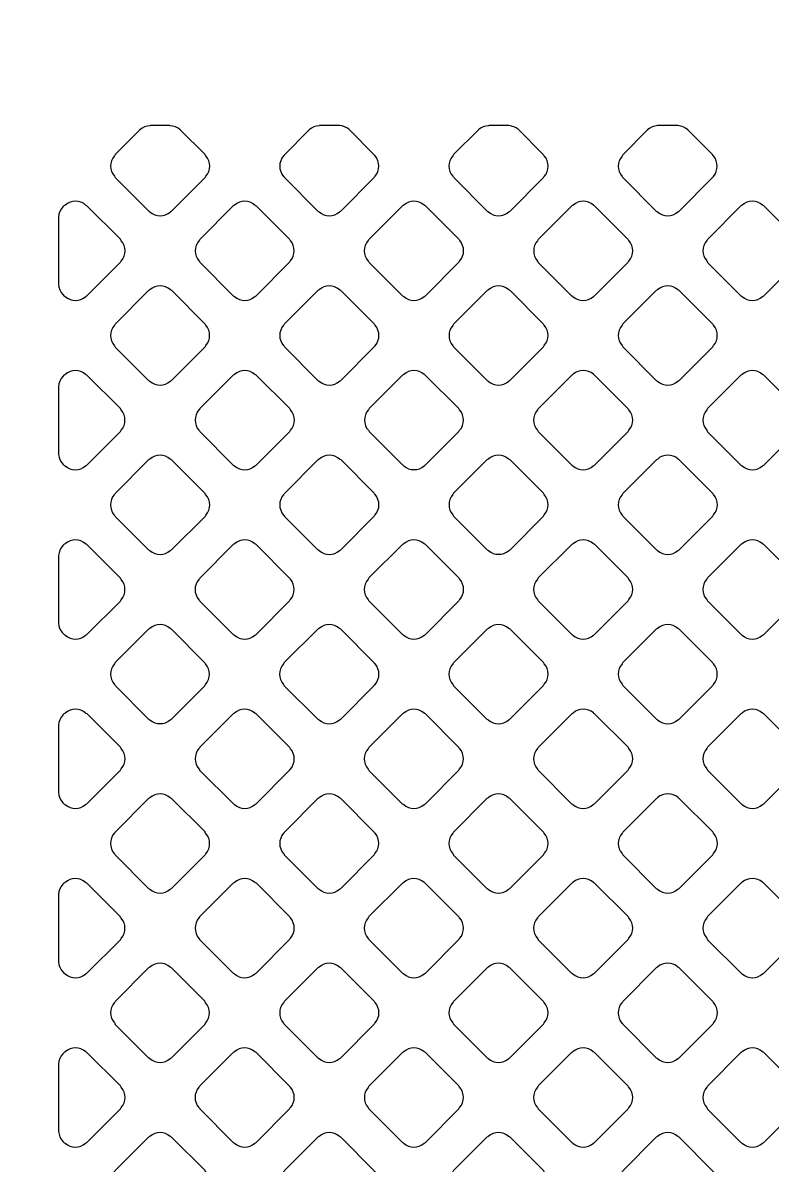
# Model space of a CAD drawing. Header units: millimetres. Extents: x 3440 to 3572, y 2 to 96.
# Drawn here: x 3494.411 to 3495.365, y 62.118 to 63.572 of the extents above; entities that cross this region are included whole.
import ezdxf

# ---------------------------------------------------------------- set-up
doc = ezdxf.new("R2010")
doc.units = ezdxf.units.MM
doc.header["$LTSCALE"] = 23.1
doc.layers.add('gbr-dxf', color=7, linetype='CONTINUOUS')
doc.layers.add('備註', color=1, linetype='CONTINUOUS')

# ---------------------------------------------------------------- blocks, each defined once
blk = doc.blocks.new('1')
at = {"layer": '備註', "linetype": 'Continuous'}
h = blk.add_hatch(dxfattribs=at)
h.set_pattern_fill('ANSI37', color=3, scale=0.02, style=0)
h.paths.add_polyline_path([(4286.9204, -448.5773), (4286.9204, -445.413, -0.038469), (4286.9207, -445.409, -0.005741), (4286.9224, -445.2641, -0.012911), (4286.9224, -445.263, -0.192745), (4288.774, -440.9383), (4288.7742, -440.9381), (4290.6805, -439.0318, -0.022179), (4290.6819, -439.0301, -0.012999), (4290.6827, -439.0293, 0.198866), (4293.0571, -433.2981, -0.012999), (4293.057, -433.2969), (4293.057, -433.0422, 0.126703), (4293.0538, -433.0328, -0.238292), (4293.0451, -432.9984), (4293.0501, -432.9758), (4293.0503, -432.9752, -0.002638), (4293.0512, -432.9711, 0.052598), (4293.0607, -432.8805, -0.01044), (4293.0608, -432.8791, 0.052723), (4293.0509, -432.7883, -0.061206), (4293.0482, -432.7668), (4293.0482, -432.7668), (4293.0482, -432.2334), (4293.226, -432.2334), (4293.226, -432.6749, -0.009209), (4293.226, -432.6779), (4293.226, -432.7668, -0.169291), (4293.2068, -432.822, 0.043546), (4293.1661, -432.8856, 0.006989), (4293.1641, -432.8943), (4293.1641, -432.8943, 0.108919), (4293.1586, -432.9009, -0.041884), (4293.1584, -432.9012, 0.053171), (4293.1281, -432.9882, -0.002636), (4293.1272, -432.9923, -0.011867), (4293.1268, -432.9938), (4293.1219, -433.0155, -0.117232), (4293.114, -433.0319), (4293.114, -433.0319, 0.146349), (4293.11, -433.0427), (4293.11, -433.2957, -0.012999), (4293.1101, -433.2969, -0.198807), (4290.7224, -439.0646, -0.03099), (4290.7202, -439.067), (4290.7202, -439.067), (4288.8117, -440.9756), (4288.8114, -440.9758, 0.192697), (4286.9754, -445.2631, -0.012911), (4286.9754, -445.2642, 0.005907), (4286.9737, -445.4121, -0.050361), (4286.9734, -445.4173), (4286.9734, -448.5585, -0.036092), (4286.9734, -448.5587, 0.180687), (4286.9787, -448.5717), (4286.9936, -448.5865, -0.042428), (4286.9938, -448.5867, 0.147346), (4287.0042, -448.5918, -0.171376), (4287.028, -448.6026, 0.128411), (4287.1599, -448.6765, -0.015423), (4287.162, -448.6771, -0.266442), (4287.2236, -448.7407, 0.071546), (4287.2262, -448.7457), (4287.2263, -448.7457), (4287.2263, -448.7605, -0.007106), (4287.2263, -448.7626), (4287.2263, -449.0124, -0.007121), (4287.2263, -449.0145), (4287.2263, -449.2791), (4287.0485, -449.2791), (4287.0485, -449.2735), (4287.0485, -449.2735), (4287.0485, -448.7767, 0.118025), (4286.9734, -448.6595, -0.183096), (4286.9614, -448.6343, 0.134987), (4286.9568, -448.6247), (4286.9291, -448.597, -0.212453)])
h.paths.add_polyline_path([(4286.6817, -448.5885, -0.027768), (4286.6918, -448.6181), (4286.6918, -448.6218, 0.063503), (4286.6926, -448.6284), (4286.7018, -448.6818, -0.010797), (4286.7021, -448.6938, 0.010183), (4286.7021, -448.6951), (4286.7021, -448.6954, -0.108314), (4286.6996, -448.7036), (4286.6995, -448.7038), (4286.6995, -448.7038, 0.215605), (4286.6995, -448.7059), (4286.699, -448.7361, 0.0273), (4286.6985, -448.7457), (4286.6985, -448.7457), (4286.6985, -448.7457), (4286.6985, -448.7655), (4286.6985, -448.7655), (4286.6985, -449.2735), (4286.6985, -449.2735), (4286.6985, -449.2791), (4286.8763, -449.2791), (4286.8763, -449.0145, 0.007121), (4286.8763, -449.0124), (4286.8763, -448.7457, 0.228558), (4286.8428, -448.6761), (4286.8424, -448.6758, -0.131355), (4286.7549, -448.559, 0.079704), (4286.7485, -448.5484, -0.146239), (4286.7448, -448.5375, 0.036092), (4286.7448, -448.5373), (4286.7448, -445.2679, 0.087957), (4286.7466, -445.2589, -0.192757), (4288.6497, -440.8139), (4290.5584, -438.9052), (4290.5584, -438.9052), (4290.5585, -438.9052, 0.198869), (4292.8814, -433.298, 0.013079), (4292.8815, -433.2969), (4292.8815, -433.0426, -0.144789), (4292.8853, -433.032, 0.174547), (4292.8944, -433.0069), (4292.8944, -432.9862, 0.021595), (4292.8942, -432.9829, 0.067298), (4292.889, -432.9518, 0.081765), (4292.8841, -432.9401), (4292.8755, -432.9262, -0.042283), (4292.8691, -432.8532, 0.010351), (4292.8691, -432.8519, -0.040896), (4292.8749, -432.7812), (4292.875, -432.7804, 0.038766), (4292.8761, -432.7668), (4292.8761, -432.6779), (4292.8761, -432.2334), (4292.6983, -432.2334), (4292.6983, -432.239), (4292.6982, -432.239), (4292.6982, -432.7478), (4292.6983, -432.748), (4292.6983, -432.7668, 0.23908), (4292.7346, -432.8385, 0.06729), (4292.7351, -432.8389, -0.115876), (4292.7408, -432.8461), (4292.7408, -432.8461, -0.046487), (4292.7597, -432.9045), (4292.7807, -432.9119, -0.252788), (4292.7919, -432.9273), (4292.7925, -432.9332, 0.12341), (4292.7984, -432.9514), (4292.8009, -432.9554, 0.01812), (4292.8096, -432.9914, 0.061967), (4292.8134, -433.0003, -0.102406), (4292.8156, -433.0081, 0.03609), (4292.8156, -433.0084, 0.160481), (4292.8242, -433.0314, 0.055776), (4292.8245, -433.0319, -0.152992), (4292.8284, -433.0432, 0.036092), (4292.8285, -433.0434), (4292.8285, -433.2958, 0.01306), (4292.8284, -433.2969, -0.198906), (4290.521, -438.8677), (4290.521, -438.8677), (4290.521, -438.8677), (4288.6122, -440.7765), (4288.6121, -440.7765), (4288.6121, -440.7765, 0.192447), (4286.6938, -445.2499, 0.098806), (4286.6918, -445.2601), (4286.6918, -448.5373, 0.037059), (4286.6918, -448.5376, -0.152635), (4286.6878, -448.5488, 0.27377)])
h.paths.add_polyline_path([(4283.8869, -448.557, -0.172995), (4283.8958, -448.5321), (4283.8958, -448.532, 0.146349), (4283.8998, -448.5212), (4283.8998, -446.4176, -0.040138), (4283.9001, -446.4134, -0.198769), (4286.2625, -440.714), (4286.2627, -440.7138), (4287.5098, -439.4667), (4287.5098, -439.4666), (4287.5098, -439.4666, 0.198907), (4289.9036, -433.6873, -0.016872), (4289.9037, -433.6857), (4289.9037, -432.973, -0.036092), (4289.9036, -432.9727, 0.141335), (4289.9002, -432.9621, -0.212319), (4289.891, -432.9315), (4289.9029, -432.8387), (4289.9002, -432.786, -0.054356), (4289.8981, -432.7668), (4289.8981, -432.6779, -0.007121), (4289.8981, -432.6758), (4289.8981, -432.239), (4289.8982, -432.239), (4289.8982, -432.2334), (4290.076, -432.2334), (4290.076, -432.7668), (4290.0759, -432.7668), (4290.0759, -432.7668, -0.3159), (4290.0172, -432.8504, 0.141143), (4290.0088, -432.8577, -0.033597), (4290.0087, -432.8578), (4289.9797, -432.9056, 0.059391), (4289.978, -432.91, -0.029996), (4289.9675, -432.949, -0.090958), (4289.9606, -432.9614), (4289.9606, -432.9614, 0.141804), (4289.9567, -432.9718), (4289.9567, -433.687, -0.016893), (4289.9566, -433.6886, -0.198865), (4287.5473, -439.5041), (4287.5473, -439.5041), (4287.5473, -439.5041), (4286.3002, -440.7512), (4286.2999, -440.7515, 0.198902), (4283.9531, -446.4175, -0.026722), (4283.953, -446.4202, -0.016159), (4283.9528, -446.4218), (4283.9528, -448.5203, -0.048029), (4283.9528, -448.5207, 0.152992), (4283.9568, -448.532), (4283.9569, -448.5321, -0.092649), (4283.9638, -448.5448, -0.002776), (4283.9648, -448.548, 0.055059), (4283.9954, -448.6144, -0.039851), (4283.9956, -448.6146, 0.137615), (4284.0038, -448.6217), (4284.0038, -448.6217), (4284.0038, -448.6218), (4284.0052, -448.6245, 0.441021), (4284.0052, -448.6245), (4284.0052, -448.6245), (4284.0139, -448.6418, 0.037742), (4284.0468, -448.6796, -0.212517), (4284.0762, -448.7457), (4284.0762, -448.8346, -0.007121), (4284.0762, -448.8367), (4284.0762, -449.2791), (4283.8984, -449.2791), (4283.8984, -449.2735), (4283.8984, -449.2735), (4283.8984, -448.7655), (4283.8984, -448.7649), (4283.8984, -448.7457), (4283.8984, -448.7457), (4283.8984, -448.7457, -0.040316), (4283.8996, -448.7314, -0.010149), (4283.8998, -448.7302), (4283.9034, -448.6386, 0.050913), (4283.8899, -448.5724), (4283.8893, -448.5705, -0.088155)])
h.paths.add_polyline_path([(4283.5483, -448.8346, 0.009209), (4283.5484, -448.8376), (4283.5484, -449.2735), (4283.5484, -449.2735), (4283.5484, -449.2791), (4283.7262, -449.2791), (4283.7262, -448.7457), (4283.7261, -448.7457, 0.019469), (4283.7259, -448.7389), (4283.731, -448.5973), (4283.731, -448.5973, -0.396062), (4283.731, -448.5972), (4283.731, -448.5956), (4283.731, -448.5955), (4283.731, -448.5955, -0.135041), (4283.7306, -448.5849), (4283.7306, -448.5847, -0.012549), (4283.7352, -448.5689, 0.254191), (4283.7282, -448.532), (4283.7282, -448.532, -0.146437), (4283.7243, -448.5212), (4283.7243, -446.4177, 0.016923), (4283.7242, -446.4161, -0.198862), (4286.1381, -440.5897), (4286.1383, -440.5895), (4287.3855, -439.3423), (4287.3855, -439.3423), (4287.3855, -439.3423, 0.198917), (4289.7281, -433.6871, 0.016923), (4289.728, -433.6854), (4289.728, -433.0099, -0.152918), (4289.732, -432.9987), (4289.732, -432.9987, 0.175279), (4289.7409, -432.9734), (4289.7409, -432.9508, 0.145547), (4289.7353, -432.9291), (4289.7249, -432.8514), (4289.7257, -432.7734, 0.018935), (4289.7259, -432.7668), (4289.7259, -432.7668), (4289.7259, -432.7668), (4289.7259, -432.747), (4289.7259, -432.239), (4289.7259, -432.2334), (4289.5481, -432.2334), (4289.5481, -432.239), (4289.5481, -432.6758, 0.007121), (4289.5481, -432.6779), (4289.5481, -432.7668, 0.194527), (4289.5731, -432.8286, -0.111015), (4289.6635, -432.9841, 0.105582), (4289.671, -432.9987), (4289.671, -432.9987, -0.152929), (4289.675, -433.01, 0.036092), (4289.675, -433.0102), (4289.675, -433.686, 0.013079), (4289.675, -433.6871, 0.020044), (4289.6751, -433.6891, -0.198851), (4287.3481, -439.3048), (4287.348, -439.3048), (4287.348, -439.3048), (4286.1008, -440.552), (4286.1006, -440.5522, 0.198871), (4283.6712, -446.4164, 0.013079), (4283.6712, -446.4175), (4283.6712, -446.4178, 0.020066), (4283.6713, -446.4198), (4283.6713, -448.5207, -0.150332), (4283.6674, -448.5318, 0.096433), (4283.6602, -448.5449, -0.122485), (4283.5758, -448.6814, 0.204905), (4283.5483, -448.7457)])
h.paths.add_polyline_path([(4285.6484, -449.2791), (4285.6484, -448.7457), (4285.6485, -448.7457), (4285.6485, -448.7457, -0.186162), (4285.6715, -448.686, -0.011402), (4285.6725, -448.6848, 0.113626), (4285.759, -448.5364, -0.002685), (4285.7601, -448.5329, -0.098981), (4285.7673, -448.5193), (4285.7673, -448.5192, 0.152897), (4285.7713, -448.508, -0.05707), (4285.7713, -448.5074), (4285.7713, -445.9316, -0.020066), (4285.7713, -445.9296, -0.198906), (4288.0516, -440.4245), (4288.0516, -440.4245), (4288.0516, -440.4245), (4289.1865, -439.2896), (4289.1865, -439.2896), (4289.1865, -439.2896, 0.198918), (4291.7675, -433.0586, -0.01306), (4291.7675, -433.0575), (4291.7675, -433.0224, -0.048029), (4291.7675, -433.022, 0.145602), (4291.7638, -433.0112, -0.124838), (4291.7554, -432.9938, -0.014226), (4291.7548, -432.9919, -0.038028), (4291.741, -432.9152), (4291.7076, -432.8549, 0.133018), (4291.7001, -432.8477, -0.293511), (4291.6482, -432.7668), (4291.6481, -432.7668), (4291.6481, -432.2334), (4291.8259, -432.2334), (4291.8259, -432.6758, -0.007106), (4291.826, -432.6779), (4291.826, -432.7668, -0.044204), (4291.8246, -432.7824), (4291.8245, -432.7831, 0.019404), (4291.8196, -432.8163), (4291.833, -432.9171, -0.04233), (4291.8333, -432.9237), (4291.8333, -432.9858, -0.171575), (4291.8246, -433.0106), (4291.8245, -433.0107, 0.152897), (4291.8205, -433.022), (4291.8205, -433.0586, -0.013079), (4291.8205, -433.0598, -0.198885), (4289.224, -439.327), (4289.224, -439.3271), (4289.2239, -439.3271), (4288.0891, -440.4619), (4288.0891, -440.462), (4288.089, -440.462, 0.198837), (4285.8243, -445.9276, -0.020022), (4285.8243, -445.9296), (4285.8243, -448.5091, 0.126649), (4285.8277, -448.5185, -0.255471), (4285.8355, -448.5554, -0.002709), (4285.8344, -448.5591, 0.019111), (4285.8274, -448.5873), (4285.8262, -448.7416, -0.011961), (4285.8263, -448.7457), (4285.8263, -448.8346, -0.009235), (4285.8262, -448.8375), (4285.8262, -449.2791)])
h.paths.add_polyline_path([(4284.5984, -449.2791), (4284.5984, -448.7457), (4284.5984, -448.7457), (4284.5984, -448.7457, -0.181251), (4284.6203, -448.6873, -0.01195), (4284.6214, -448.686, 0.113438), (4284.71, -448.5278, -0.100452), (4284.7172, -448.5139), (4284.7173, -448.5139, 0.152897), (4284.7213, -448.5026, -0.037059), (4284.7213, -448.5023), (4284.7213, -446.3639, -0.013079), (4284.7213, -446.3628, -0.198867), (4287.2147, -440.3439), (4287.2149, -440.3437), (4288.3589, -439.1997), (4288.3589, -439.1997), (4288.3589, -439.1997, 0.198919), (4290.7192, -433.5016, -0.01306), (4290.7192, -433.5005), (4290.7192, -432.9778, 0.141403), (4290.7158, -432.9672, -0.106282), (4290.7079, -432.9527, 0.037341), (4290.6916, -432.9145, 0.121014), (4290.6851, -432.9076), (4290.685, -432.9076), (4290.669, -432.8781, 0.05425), (4290.6283, -432.8336, -0.021193), (4290.626, -432.8313, -0.205959), (4290.5982, -432.7668), (4290.5981, -432.7668), (4290.5981, -432.7476), (4290.5981, -432.7475), (4290.5981, -432.239), (4290.5981, -432.239), (4290.5981, -432.2334), (4290.7759, -432.2334), (4290.7759, -432.6759, -0.006875), (4290.776, -432.6779), (4290.776, -432.7668, -0.060251), (4290.7734, -432.7879), (4290.771, -432.8319), (4290.7845, -432.935, -0.215499), (4290.7763, -432.9664), (4290.7762, -432.9665, 0.152897), (4290.7723, -432.9777, -0.037059), (4290.7722, -432.978), (4290.7722, -433.5016, -0.013079), (4290.7722, -433.5028, -0.198882), (4288.3964, -439.2372), (4288.3964, -439.2372), (4288.3964, -439.2372), (4287.2524, -440.3812), (4287.2522, -440.3814, 0.198902), (4284.7743, -446.3639, -0.01306), (4284.7743, -446.365), (4284.7743, -448.5035, 0.126611), (4284.7775, -448.5129, -0.255514), (4284.7856, -448.5498, 0.048391), (4284.771, -448.6266), (4284.7744, -448.7278, -0.050849), (4284.7762, -448.7457), (4284.7762, -448.8346, -0.009235), (4284.7762, -448.8376), (4284.7762, -449.2791)])
h.paths.add_polyline_path([(4284.9387, -448.5595, -0.250239), (4284.9458, -448.5231), (4284.9459, -448.5229, 0.152967), (4284.9498, -448.5117), (4284.9498, -446.364, -0.013079), (4284.9499, -446.3628, -0.198864), (4287.3765, -440.5057), (4287.3765, -440.5057), (4287.3765, -440.5057), (4288.5208, -439.3615), (4288.5208, -439.3614), (4288.5208, -439.3614, 0.198847), (4290.9479, -433.5039, -0.020044), (4290.9478, -433.5019), (4290.9478, -433.5017, -0.01306), (4290.9478, -433.5005), (4290.9478, -432.9511, 0.152951), (4290.9438, -432.9398, -0.039884), (4290.9437, -432.9396, -0.209268), (4290.9354, -432.9091), (4290.9379, -432.8921), (4290.9482, -432.7438), (4290.9482, -432.2334), (4291.126, -432.2334), (4291.126, -432.6757, -0.007335), (4291.126, -432.6779), (4291.126, -432.7668, -0.258233), (4291.0843, -432.8421, 0.039395), (4291.0598, -432.861), (4291.0109, -432.9456), (4291.0109, -432.9456, 0.259695), (4291.0009, -432.9622, -0.034686), (4291.0008, -432.9628), (4291.0008, -433.5002, -0.016923), (4291.0009, -433.5019, -0.198912), (4288.5583, -439.3989), (4288.5582, -439.3989), (4288.5582, -439.3989), (4287.414, -440.5432), (4287.4139, -440.5432), (4287.4139, -440.5432, 0.198899), (4285.0029, -446.3639, -0.01306), (4285.0028, -446.3651), (4285.0028, -448.5112, -0.048029), (4285.0029, -448.5116, 0.14893), (4285.0067, -448.5226, -0.099394), (4285.014, -448.5362, 0.061896), (4285.0513, -448.6191, 0.069304), (4285.0552, -448.6229), (4285.0554, -448.623), (4285.0608, -448.634, 0.043693), (4285.1013, -448.6839, -0.017871), (4285.103, -448.6858, -0.186699), (4285.1262, -448.7457), (4285.1263, -448.7457), (4285.1263, -449.2791), (4284.9485, -449.2791), (4284.9485, -449.2735), (4284.9485, -448.8378, -0.009209), (4284.9484, -448.8348), (4284.9484, -448.7457, -0.018469), (4284.9486, -448.7393), (4284.9508, -448.6128), (4284.9508, -448.6128, 0.014957), (4284.9507, -448.6118, 0.036518)])
h.paths.add_polyline_path([(4282.4984, -448.7457), (4282.4984, -448.8346), (4282.4984, -449.2791), (4282.6762, -449.2791), (4282.6762, -449.2735), (4282.6762, -449.2735), (4282.6762, -448.7655), (4282.6762, -448.7655), (4282.6762, -448.7457, 0.030518), (4282.6755, -448.7349), (4282.6747, -448.5969, -0.027525), (4282.6844, -448.5535, 0.002633), (4282.6855, -448.5498, 0.255399), (4282.6774, -448.5129, -0.137907), (4282.6742, -448.5026), (4282.6742, -446.3275, 0.01306), (4282.6742, -446.3264, -0.198907), (4284.9527, -440.8254), (4284.9527, -440.8254), (4284.9527, -440.8254), (4286.7469, -439.0312, 0.041596), (4286.7497, -439.0279, 0.15799), (4288.6742, -433.0893, 0.020066), (4288.6741, -433.0874), (4288.6741, -433.0104, 0.05707), (4288.6742, -433.0099, -0.152897), (4288.6782, -432.9986, 0.173258), (4288.6871, -432.9737), (4288.6871, -432.9456, 0.050081), (4288.6863, -432.9378), (4288.6708, -432.8219), (4288.673, -432.7893, 0.064351), (4288.6759, -432.7668), (4288.6759, -432.747), (4288.6759, -432.6779), (4288.6759, -432.239), (4288.6759, -432.2334), (4288.4981, -432.2334), (4288.4981, -432.239), (4288.4981, -432.6779), (4288.4981, -432.747), (4288.4981, -432.7668, 0.180381), (4288.5198, -432.825, 0.01427), (4288.5212, -432.8265, -0.04928), (4288.5686, -432.8905), (4288.569, -432.8912, 0.118045), (4288.5695, -432.8923, -0.027346), (4288.5707, -432.894, -0.060362), (4288.6095, -432.9834, 0.110384), (4288.6172, -432.9987, -0.146233), (4288.6211, -433.0094), (4288.6211, -433.0894, 0.020044), (4288.6212, -433.0914, -0.157884), (4286.708, -438.9951), (4284.9152, -440.7879), (4284.9152, -440.7879), (4284.9152, -440.7879, 0.198869), (4282.6212, -446.3252, 0.013079), (4282.6212, -446.3264), (4282.6212, -448.5026, -0.152897), (4282.6172, -448.5139), (4282.6171, -448.514, 0.100206), (4282.6099, -448.5278, 0.002647), (4282.6088, -448.5315, -0.110971), (4282.5214, -448.686, 0.010784), (4282.5204, -448.687, 0.182088)])
h.paths.add_polyline_path([(4282.8387, -448.5595, 0.002676), (4282.8397, -448.5628, -0.008691), (4282.8431, -448.5749), (4282.8483, -448.7655), (4282.8483, -449.2735), (4282.8483, -449.2735), (4282.8483, -449.2791), (4283.0261, -449.2791), (4283.0261, -448.8346), (4283.0261, -448.7457, 0.195254), (4283.001, -448.6837, -0.115352), (4282.915, -448.5397, 0.002713), (4282.9139, -448.5362, 0.095115), (4282.907, -448.5232, 0.040767), (4282.9068, -448.5229, -0.152992), (4282.9028, -448.5116, 0.036092), (4282.9028, -448.5113), (4282.9028, -446.3274, 0.03042), (4282.9028, -446.3243, -0.198847), (4285.1144, -440.987), (4285.1145, -440.987), (4285.1145, -440.987), (4286.9214, -439.18, 0.040674), (4286.9242, -439.1768, 0.15841), (4288.9028, -433.0905, 0.013079), (4288.9028, -433.0893), (4288.9028, -432.9748, -0.152234), (4288.9071, -432.9637, 0.095505), (4288.9145, -432.9508, 0.019977), (4288.9225, -432.9245, -0.219672), (4288.9341, -432.9124), (4288.9342, -432.9124), (4288.9659, -432.8552), (4288.9659, -432.8551, -0.140609), (4288.974, -432.8476), (4288.9742, -432.8475, 0.29281), (4289.0259, -432.7668), (4289.0259, -432.6779, 0.006875), (4289.0259, -432.6759), (4289.0259, -432.239), (4289.0259, -432.2334), (4288.8481, -432.2334), (4288.8481, -432.239), (4288.8481, -432.747), (4288.8481, -432.7668), (4288.8481, -432.7668, 0.056627), (4288.8503, -432.7867, -0.026278), (4288.8541, -432.8145), (4288.8383, -432.9327, 0.198048), (4288.8459, -432.9617, 0.04083), (4288.8461, -432.962, -0.145886), (4288.8497, -432.9728, 0.058027), (4288.8498, -432.9733), (4288.8498, -433.0882, 0.01306), (4288.8498, -433.0894, -0.158386), (4286.8825, -439.144), (4285.077, -440.9495), (4285.077, -440.9495), (4285.077, -440.9495, 0.198917), (4282.8498, -446.3263, 0.016923), (4282.8498, -446.328), (4282.8498, -448.5121, -0.144789), (4282.8459, -448.5228, 0.252674)])
h.paths.add_polyline_path([(4285.9889, -448.569, -0.2567), (4285.9961, -448.5317, 0.139935), (4285.9999, -448.5215), (4285.9999, -445.9299, -0.013079), (4285.9999, -445.9287, -0.198872), (4288.2134, -440.5862), (4288.2134, -440.5862), (4288.2134, -440.5862), (4289.3482, -439.4514, 0.198911), (4291.996, -433.059, -0.017024), (4291.9961, -433.0573), (4291.9961, -433.0134, -0.048029), (4291.996, -433.013, 0.152992), (4291.9921, -433.0017), (4291.9921, -433.0017, -0.186251), (4291.9832, -432.9748), (4291.9832, -432.9492, -0.043586), (4291.9838, -432.9424), (4292.0023, -432.8113), (4292.0013, -432.7976, 0.010184), (4291.9993, -432.7807, -0.039382), (4291.9982, -432.7668), (4291.9982, -432.6779, -0.007121), (4291.9982, -432.6758), (4291.9982, -432.2334), (4292.176, -432.2334), (4292.176, -432.7668), (4292.176, -432.7668), (4292.176, -432.7668, -0.264407), (4292.1325, -432.8432, 0.118492), (4292.1262, -432.8501), (4292.1262, -432.8501), (4292.1122, -432.8768), (4292.0967, -432.8923), (4292.0967, -432.8923, 0.213294), (4292.0832, -432.9015, 0.007572), (4292.0771, -432.9128, -0.03781), (4292.0607, -432.9867, -0.107864), (4292.0531, -433.0016), (4292.0531, -433.0017, 0.152897), (4292.0491, -433.0129), (4292.0491, -433.0586, -0.016893), (4292.049, -433.0603, -0.198872), (4289.3858, -439.4888), (4289.3858, -439.4888), (4288.2509, -440.6237), (4288.2509, -440.6237), (4288.2509, -440.6237, 0.198911), (4286.0529, -445.9298, -0.01306), (4286.0529, -445.931), (4286.0529, -448.5202, -0.048029), (4286.0529, -448.5206, 0.152992), (4286.0569, -448.5319), (4286.0569, -448.5319, -0.108794), (4286.0646, -448.547), (4286.0649, -448.548, 0.120342), (4286.1492, -448.6819, -0.011273), (4286.1502, -448.6829, -0.198693), (4286.1762, -448.7457), (4286.1762, -448.8346), (4286.1762, -449.2791), (4285.9984, -449.2791), (4285.9984, -448.8346), (4285.9984, -448.7457, -0.037571), (4285.9994, -448.7325), (4286.0018, -448.6362), (4286.0018, -448.6362), (4286.0018, -448.6362, 0.081875), (4286.0024, -448.6297, 0.04431), (4285.9899, -448.5722, -0.002781)])

msp = doc.modelspace()

# ---------------------------------------------------------------- linework, layer by layer
at = {"layer": 'gbr-dxf', "linetype": 'Continuous'}
for points in [[(3493.6241, 59.3546), (3494.6124, 60.3429), (3494.6128, 60.3433, 0.187154), (3497.2672, 66.3629, -0.074106), (3497.2634, 66.3888), (3497.2634, 66.4777, -0.009235), (3497.2634, 66.4807), (3497.2634, 66.9167), (3497.2634, 66.9167), (3497.2634, 66.9223), (3497.4412, 66.9223), (3497.4412, 66.3889), (3497.4412, 66.3889), (3497.4412, 66.3888, -0.169737), (3497.4218, 66.3334), (3497.4218, 66.3333, 0.139654), (3497.4179, 66.3231), (3497.4179, 66.323, -0.186231), (3494.7205, 60.2355), (3494.7202, 60.2352), (3493.7319, 59.2469)], [(3497.0954, 65.793, -0.170555), (3494.5225, 60.4329), (3494.5224, 60.4329), (3494.5224, 60.4328), (3494.2546, 60.165), (3494.2543, 60.1648), (3493.8236, 59.734)]]:
    msp.add_lwpolyline(points, format="xyb", dxfattribs=at)
for points in [[(3494.5277, 63.4027, 0.37912), (3494.5278, 63.3768, -0.096458), (3494.5287, 63.3751), (3494.5714, 63.3325, -0.096111), (3494.573, 63.3315, 0.37981), (3494.599, 63.3315, -0.095956), (3494.6006, 63.3325), (3494.6432, 63.375, -0.096332), (3494.6442, 63.3767, 0.379859), (3494.6442, 63.4026, -0.096723), (3494.6432, 63.4043), (3494.6121, 63.4353, -0.069374), (3494.6116, 63.4357, 0.181507), (3494.5986, 63.4411, -0.04733), (3494.5982, 63.4412), (3494.5734, 63.4412, -0.036092), (3494.5731, 63.4411, 0.180335), (3494.5602, 63.4358), (3494.5602, 63.4358), (3494.5287, 63.4043, -0.096206)], [(3494.7432, 63.3766, -0.087748), (3494.7442, 63.3751), (3494.7869, 63.3324, -0.087638), (3494.7884, 63.3315, 0.37981), (3494.8144, 63.3315, -0.096625), (3494.816, 63.3324), (3494.8587, 63.3751, -0.096111), (3494.8596, 63.3768, 0.379859), (3494.8596, 63.4027, -0.088014), (3494.8587, 63.4042), (3494.8261, 63.4368, 0.155499), (3494.8148, 63.4412), (3494.7891, 63.4412, -0.048029), (3494.7887, 63.4411, 0.181449), (3494.7757, 63.4357), (3494.7757, 63.4357), (3494.7442, 63.4042, -0.096857), (3494.7432, 63.4026, 0.379682)], [(3494.9587, 63.4027, 0.379422), (3494.9588, 63.3767, -0.10047), (3494.9598, 63.375), (3495.0023, 63.3325, -0.10046), (3495.004, 63.3315, 0.37981), (3495.03, 63.3315, -0.096625), (3495.0316, 63.3324), (3495.0742, 63.375, -0.096111), (3495.0752, 63.3766, 0.379859), (3495.0752, 63.4026, -0.092418), (3495.0742, 63.4042), (3495.0418, 63.4366, 0.160325), (3495.0302, 63.4412), (3495.0045, 63.4412, -0.048029), (3495.0041, 63.4411, 0.180751), (3494.9912, 63.4358), (3494.9597, 63.4043, -0.096328)], [(3495.1743, 63.3766, -0.091954), (3495.1752, 63.375), (3495.2178, 63.3324, -0.092072), (3495.2194, 63.3314, 0.379308), (3495.2453, 63.3314, -0.095968), (3495.247, 63.3324), (3495.2896, 63.375, -0.096328), (3495.2905, 63.3766, 0.37947), (3495.2905, 63.4026, -0.100902), (3495.2895, 63.4043), (3495.2581, 63.4357), (3495.258, 63.4358, 0.181507), (3495.2451, 63.4412), (3495.2193, 63.4412, 0.174794), (3495.2068, 63.4358), (3495.1752, 63.4042, -0.096111), (3495.1743, 63.4025, 0.379682)], [(3494.4567, 63.2395, -0.048029), (3494.4567, 63.2391, 0.181449), (3494.4621, 63.2261, -0.056241), (3494.4625, 63.2257), (3494.4634, 63.2247, -0.104264), (3494.4652, 63.2237, 0.379451), (3494.4912, 63.2237, -0.096117), (3494.4928, 63.2246), (3494.5354, 63.2673, -0.095895), (3494.5364, 63.2689, 0.37919), (3494.5364, 63.2948, -0.10399), (3494.5354, 63.2966), (3494.4928, 63.3392, -0.100294), (3494.4911, 63.3402, 0.379328), (3494.4652, 63.3401, -0.096117), (3494.4635, 63.3392), (3494.4621, 63.3378), (3494.4621, 63.3377, 0.181362), (3494.4567, 63.3248, -0.037059), (3494.4567, 63.3245)], [(3494.6355, 63.2689, -0.092348), (3494.6365, 63.2673), (3494.6791, 63.2248, -0.096111), (3494.6807, 63.2238, 0.37981), (3494.7067, 63.2238, -0.095956), (3494.7083, 63.2248), (3494.7509, 63.2673, -0.096111), (3494.7518, 63.269, 0.379859), (3494.7518, 63.2949, -0.096458), (3494.7509, 63.2966), (3494.7085, 63.3389, -0.108515), (3494.7066, 63.34, 0.379731), (3494.6807, 63.34, -0.096458), (3494.679, 63.339), (3494.6365, 63.2965, -0.096627), (3494.6355, 63.2949, 0.379682)], [(3494.8509, 63.2689, -0.087715), (3494.8518, 63.2675), (3494.8947, 63.2246, -0.092126), (3494.8962, 63.2237, 0.378952), (3494.9222, 63.2236, -0.09601), (3494.9238, 63.2246), (3494.9665, 63.2673, -0.096328), (3494.9675, 63.269, 0.37947), (3494.9675, 63.2949, -0.084073), (3494.9666, 63.2963), (3494.9238, 63.3391, -0.096627), (3494.9221, 63.3401, 0.379731), (3494.8962, 63.3401, -0.096625), (3494.8945, 63.3391), (3494.8519, 63.2965, -0.096111), (3494.8509, 63.2949, 0.379308)], [(3495.0666, 63.2689, -0.095956), (3495.0675, 63.2672), (3495.11, 63.2248, -0.10046), (3495.1117, 63.2238, 0.37981), (3495.1377, 63.2238, -0.096625), (3495.1393, 63.2247), (3495.1819, 63.2673, -0.096111), (3495.1829, 63.2689, 0.379859), (3495.1829, 63.2949, -0.09253), (3495.1819, 63.2965), (3495.1392, 63.3391, -0.088207), (3495.1377, 63.3401, 0.379731), (3495.1118, 63.3401, -0.096625), (3495.1101, 63.3391), (3495.0675, 63.2965, -0.096111), (3495.0666, 63.2948, 0.379682)], [(3495.282, 63.2949, 0.379201), (3495.282, 63.269, -0.103917), (3495.2831, 63.2672), (3495.3256, 63.2246, -0.092072), (3495.3272, 63.2237, 0.379092), (3495.3531, 63.2236, -0.095487), (3495.3547, 63.2246), (3495.3974, 63.2672, -0.095895), (3495.3983, 63.2689, 0.378338), (3495.3983, 63.2948, -0.100124), (3495.3973, 63.2965), (3495.3547, 63.3391, -0.096539), (3495.3531, 63.3401, 0.379116), (3495.3272, 63.3401, -0.096259), (3495.3255, 63.3391), (3495.283, 63.2965, -0.096539)], [(3494.5277, 63.1611, -0.100082), (3494.5287, 63.1594), (3494.5712, 63.117, -0.103673), (3494.5729, 63.116, 0.37889), (3494.5989, 63.116, -0.096117), (3494.6005, 63.117), (3494.6431, 63.1596, -0.095895), (3494.6441, 63.1612, 0.379249), (3494.6441, 63.1872, -0.104392), (3494.643, 63.189), (3494.6007, 63.2313, -0.100151), (3494.599, 63.2323, 0.379731), (3494.573, 63.2323, -0.096458), (3494.5713, 63.2313), (3494.5287, 63.1887, -0.096627), (3494.5278, 63.1871, 0.379451)], [(3494.7432, 63.1612, -0.091954), (3494.7442, 63.1596), (3494.7869, 63.1169, -0.096111), (3494.7885, 63.116, 0.37981), (3494.8145, 63.116, -0.096458), (3494.8162, 63.117), (3494.8587, 63.1595, -0.096627), (3494.8597, 63.1611, 0.379859), (3494.8597, 63.1871, -0.096723), (3494.8587, 63.1888), (3494.8162, 63.2312, -0.108174), (3494.8143, 63.2323, 0.379731), (3494.7884, 63.2323, -0.096625), (3494.7867, 63.2313), (3494.7442, 63.1888, -0.096111), (3494.7432, 63.1872, 0.379682)], [(3494.9587, 63.187, 0.379201), (3494.9588, 63.1611, -0.088014), (3494.9597, 63.1596), (3495.0024, 63.1169, -0.092289), (3495.0039, 63.116, 0.379308), (3495.0299, 63.1159, -0.095968), (3495.0315, 63.1169), (3495.0742, 63.1596, -0.096328), (3495.0752, 63.1613, 0.37947), (3495.0752, 63.1872, -0.084073), (3495.0743, 63.1886), (3495.0316, 63.2313, -0.096857), (3495.03, 63.2323, 0.3795), (3495.004, 63.2323, -0.096259), (3495.0024, 63.2313), (3494.9597, 63.1887, -0.096539)], [(3495.1743, 63.1612, -0.095956), (3495.1752, 63.1595), (3495.2178, 63.117, -0.10046), (3495.2195, 63.116, 0.379243), (3495.2454, 63.116, -0.095383), (3495.2471, 63.1169), (3495.2897, 63.1595, -0.095916), (3495.2906, 63.1612, 0.379605), (3495.2906, 63.1871, -0.09253), (3495.2897, 63.1887), (3495.2469, 63.2315, -0.088207), (3495.2454, 63.2324, 0.379731), (3495.2195, 63.2324, -0.096625), (3495.2178, 63.2314), (3495.1752, 63.1888, -0.096111), (3495.1743, 63.1872, 0.379682)], [(3494.4567, 63.0228, 0.174616), (3494.4621, 63.0104), (3494.4621, 63.0104), (3494.4634, 63.0091, -0.096227), (3494.465, 63.0081, 0.378763), (3494.4909, 63.0081, -0.095883), (3494.4926, 63.009), (3494.5353, 63.0518, -0.096328), (3494.5363, 63.0534, 0.379), (3494.5363, 63.0793, -0.096507), (3494.5353, 63.081), (3494.4927, 63.1236, -0.092347), (3494.4911, 63.1245, 0.37947), (3494.4652, 63.1245, -0.096608), (3494.4635, 63.1235), (3494.4621, 63.1221, 0.181507), (3494.4567, 63.1092, -0.04733), (3494.4567, 63.1087)], [(3494.6354, 63.0793, 0.37889), (3494.6354, 63.0534, -0.096259), (3494.6364, 63.0518), (3494.679, 63.0091, -0.100073), (3494.6807, 63.0081, 0.379201), (3494.7067, 63.0081, -0.096625), (3494.7083, 63.0091), (3494.751, 63.0518, -0.096111), (3494.752, 63.0534, 0.379859), (3494.752, 63.0794, -0.09253), (3494.751, 63.081), (3494.7084, 63.1236, -0.10442), (3494.7066, 63.1246, 0.3795), (3494.6807, 63.1246, -0.096259), (3494.679, 63.1236), (3494.6364, 63.081, -0.095895)], [(3494.8511, 63.0534, -0.092348), (3494.852, 63.0518), (3494.8946, 63.0093, -0.096111), (3494.8962, 63.0083, 0.37981), (3494.9222, 63.0083, -0.096458), (3494.9238, 63.0093), (3494.9664, 63.0518, -0.096627), (3494.9674, 63.0534, 0.379859), (3494.9674, 63.0794, -0.096723), (3494.9664, 63.0811), (3494.924, 63.1234, -0.108515), (3494.9222, 63.1245, 0.379731), (3494.8962, 63.1245, -0.096458), (3494.8945, 63.1235), (3494.852, 63.081, -0.096627), (3494.8511, 63.0794, 0.379682)], [(3495.0664, 63.0793, 0.37889), (3495.0664, 63.0534, -0.083636), (3495.0673, 63.052), (3495.1102, 63.009, -0.087645), (3495.1117, 63.0081, 0.378647), (3495.1376, 63.0081, -0.095883), (3495.1393, 63.0091), (3495.182, 63.0518, -0.096227), (3495.183, 63.0535, 0.37905), (3495.183, 63.0794, -0.087946), (3495.1821, 63.0809), (3495.1391, 63.1238, -0.083772), (3495.1377, 63.1247, 0.379112), (3495.1118, 63.1247, -0.096259), (3495.1101, 63.1237), (3495.0674, 63.0809, -0.095895)], [(3495.2821, 63.0535, -0.10761), (3495.2831, 63.0517), (3495.3256, 63.0092, -0.095796), (3495.3272, 63.0082, 0.379299), (3495.3532, 63.0082, -0.095956), (3495.3548, 63.0092), (3495.3974, 63.0517, -0.096111), (3495.3984, 63.0534, 0.379859), (3495.3984, 63.0794, -0.096458), (3495.3974, 63.081), (3495.3548, 63.1236, -0.092289), (3495.3532, 63.1246, 0.379117), (3495.3273, 63.1246, -0.095383), (3495.3256, 63.1236), (3495.2831, 63.0811, -0.096405), (3495.2821, 63.0794, 0.378478)], [(3494.5276, 62.9715, 0.37889), (3494.5276, 62.9456, -0.103884), (3494.5286, 62.9438), (3494.5711, 62.9014, -0.10739), (3494.5729, 62.9003, 0.379201), (3494.5989, 62.9003, -0.096625), (3494.6005, 62.9013), (3494.6431, 62.9439, -0.096111), (3494.6441, 62.9455, 0.379859), (3494.6441, 62.9715, -0.100399), (3494.6431, 62.9732), (3494.6005, 63.0158, -0.096857), (3494.5988, 63.0168, 0.3795), (3494.5729, 63.0168, -0.096259), (3494.5712, 63.0158), (3494.5286, 62.9732, -0.095895)], [(3494.7432, 62.9456, -0.095956), (3494.7442, 62.9439), (3494.7867, 62.9015, -0.10046), (3494.7884, 62.9005, 0.37981), (3494.8144, 62.9005, -0.096625), (3494.816, 62.9014), (3494.8587, 62.9441, -0.096111), (3494.8597, 62.9457, 0.379859), (3494.8597, 62.9717, -0.09253), (3494.8587, 62.9733), (3494.8163, 63.0157, -0.104691), (3494.8145, 63.0168, 0.379731), (3494.7885, 63.0168, -0.096625), (3494.7868, 63.0158), (3494.7442, 62.9732, -0.096111), (3494.7432, 62.9715, 0.379682)], [(3494.9588, 62.9457, -0.092139), (3494.9597, 62.9441), (3495.0024, 62.9015, -0.096332), (3495.004, 62.9005, 0.379243), (3495.03, 62.9005, -0.095383), (3495.0316, 62.9014), (3495.0742, 62.944, -0.095916), (3495.0752, 62.9457, 0.379605), (3495.0752, 62.9716, -0.096458), (3495.0742, 62.9733), (3495.0317, 63.0157, -0.108515), (3495.0298, 63.0168, 0.379731), (3495.0039, 63.0168, -0.096458), (3495.0022, 63.0158), (3494.9597, 62.9733, -0.096627), (3494.9588, 62.9717, 0.379682)], [(3495.1742, 62.9456, -0.083054), (3495.1751, 62.9442), (3495.218, 62.9013, -0.087648), (3495.2194, 62.9004, 0.378817), (3495.2454, 62.9004, -0.095866), (3495.247, 62.9014), (3495.2897, 62.9441, -0.096227), (3495.2907, 62.9457, 0.37947), (3495.2907, 62.9717, -0.08851), (3495.2898, 62.9732), (3495.2469, 63.016, -0.083681), (3495.2455, 63.0169, 0.379141), (3495.2196, 63.0169, -0.095383), (3495.218, 63.016), (3495.1752, 62.9732, -0.095686), (3495.1742, 62.9715, 0.378386)], [(3494.4567, 62.808, 0.166827), (3494.4613, 62.7959), (3494.4637, 62.7935, -0.087865), (3494.4652, 62.7926, 0.378872), (3494.4911, 62.7926, -0.096025), (3494.4927, 62.7935), (3494.5353, 62.8361, -0.095991), (3494.5363, 62.8378, 0.379033), (3494.5363, 62.8637, -0.087622), (3494.5354, 62.8652), (3494.4924, 62.9082, -0.0836), (3494.491, 62.9091, 0.378891), (3494.4651, 62.909, -0.096117), (3494.4635, 62.9081), (3494.4621, 62.9067), (3494.4621, 62.9067, 0.174702), (3494.4567, 62.8942)], [(3494.6354, 62.8377, -0.099964), (3494.6364, 62.836), (3494.6788, 62.7937, -0.104264), (3494.6806, 62.7926, 0.37981), (3494.7066, 62.7926, -0.096625), (3494.7082, 62.7936), (3494.7509, 62.8363, -0.096111), (3494.7518, 62.8379, 0.379859), (3494.7518, 62.8639, -0.088014), (3494.7509, 62.8654), (3494.7084, 62.9079, -0.100824), (3494.7066, 62.909, 0.379731), (3494.6807, 62.909, -0.096625), (3494.679, 62.908), (3494.6364, 62.8654, -0.096111), (3494.6354, 62.8637, 0.379682)], [(3494.8509, 62.8379, -0.095956), (3494.8519, 62.8362), (3494.8945, 62.7937, -0.10046), (3494.8962, 62.7927, 0.379092), (3494.9221, 62.7926, -0.095487), (3494.9238, 62.7936), (3494.9665, 62.8363, -0.096227), (3494.9675, 62.838, 0.37905), (3494.9675, 62.8639, -0.092052), (3494.9665, 62.8655), (3494.9239, 62.9081, -0.104354), (3494.9221, 62.9091, 0.37947), (3494.8962, 62.9091, -0.096625), (3494.8945, 62.9081), (3494.8519, 62.8655, -0.096111), (3494.8509, 62.8638, 0.379682)], [(3495.0665, 62.8379, -0.087363), (3495.0674, 62.8364), (3495.1102, 62.7937, -0.091703), (3495.1117, 62.7927, 0.379299), (3495.1377, 62.7927, -0.096458), (3495.1393, 62.7937), (3495.1819, 62.8362, -0.096627), (3495.1829, 62.8379, 0.379859), (3495.1829, 62.8639, -0.100902), (3495.1819, 62.8656), (3495.1394, 62.9081, -0.096627), (3495.1377, 62.9091, 0.379117), (3495.1118, 62.9091, -0.095383), (3495.1101, 62.9081), (3495.0675, 62.8655, -0.096509), (3495.0665, 62.8638, 0.378478)], [(3495.282, 62.8639, 0.379201), (3495.282, 62.8379, -0.096625), (3495.283, 62.8363), (3495.3258, 62.7935, -0.083651), (3495.3272, 62.7926, 0.379092), (3495.3531, 62.7926, -0.096507), (3495.3548, 62.7936), (3495.3975, 62.8363, -0.096742), (3495.3985, 62.838, 0.378338), (3495.3985, 62.8639, -0.092023), (3495.3975, 62.8654), (3495.3547, 62.9082, -0.087645), (3495.3532, 62.9091, 0.379116), (3495.3273, 62.9091, -0.096614), (3495.3256, 62.9082), (3495.283, 62.8655, -0.096195)], [(3494.5278, 62.7301, -0.091954), (3494.5287, 62.7285), (3494.5713, 62.6859, -0.096332), (3494.5729, 62.685, 0.37981), (3494.5989, 62.685, -0.096625), (3494.6005, 62.6859), (3494.643, 62.7284, -0.096111), (3494.6439, 62.73, 0.379859), (3494.6439, 62.756, -0.096458), (3494.643, 62.7576), (3494.6004, 62.8002, -0.092289), (3494.5988, 62.8012, 0.379731), (3494.5729, 62.8012, -0.096625), (3494.5712, 62.8002), (3494.5287, 62.7577, -0.096111), (3494.5278, 62.756, 0.379682)], [(3494.7431, 62.73, -0.099964), (3494.7441, 62.7283), (3494.7866, 62.6859, -0.104264), (3494.7884, 62.6848, 0.379243), (3494.8143, 62.6848, -0.095527), (3494.816, 62.6858), (3494.8587, 62.7285, -0.095628), (3494.8597, 62.7301, 0.379605), (3494.8596, 62.7561, -0.088014), (3494.8587, 62.7576), (3494.8161, 62.8003, -0.100824), (3494.8143, 62.8013, 0.379731), (3494.7884, 62.8013, -0.096625), (3494.7867, 62.8003), (3494.7441, 62.7577, -0.096111), (3494.7431, 62.756, 0.379682)], [(3494.9587, 62.756, 0.378793), (3494.9587, 62.7301, -0.096117), (3494.9597, 62.7284), (3495.0022, 62.6859, -0.100054), (3495.0039, 62.6849, 0.379639), (3495.0299, 62.6849, -0.096625), (3495.0315, 62.6859), (3495.0742, 62.7286, -0.096111), (3495.0752, 62.7302, 0.379859), (3495.0752, 62.7562, -0.09253), (3495.0742, 62.7578), (3495.0317, 62.8003, -0.10442), (3495.0299, 62.8013, 0.379141), (3495.004, 62.8013, -0.095383), (3495.0024, 62.8003), (3494.9597, 62.7576, -0.095686)], [(3495.1743, 62.7302, -0.10047), (3495.1753, 62.7285), (3495.218, 62.6858, -0.087638), (3495.2195, 62.6849, 0.379092), (3495.2454, 62.6849, -0.095862), (3495.2471, 62.6859), (3495.2897, 62.7285, -0.095987), (3495.2906, 62.7301, 0.378841), (3495.2906, 62.756, -0.104371), (3495.2896, 62.7578), (3495.2471, 62.8003, -0.100294), (3495.2454, 62.8013, 0.379778), (3495.2194, 62.8013, -0.096458), (3495.2178, 62.8003), (3495.1753, 62.7578, -0.096627), (3495.1743, 62.7562, 0.379682)], [(3494.4567, 62.5926, -0.036092), (3494.4567, 62.5924, 0.181449), (3494.4621, 62.5794), (3494.4634, 62.5781, -0.096332), (3494.4651, 62.5771, 0.379308), (3494.491, 62.5771, -0.095968), (3494.4927, 62.5781), (3494.5354, 62.6208, -0.096328), (3494.5363, 62.6224, 0.379083), (3494.5363, 62.6484, -0.095968), (3494.5354, 62.65), (3494.4929, 62.6924, -0.108091), (3494.4911, 62.6935, 0.378891), (3494.4652, 62.6934, -0.096117), (3494.4635, 62.6925), (3494.4621, 62.6911), (3494.4621, 62.691, 0.181362), (3494.4567, 62.6781)], [(3494.6354, 62.6224, -0.087254), (3494.6363, 62.6209), (3494.6792, 62.578, -0.091578), (3494.6807, 62.5771, 0.378647), (3494.7066, 62.5771, -0.095883), (3494.7083, 62.5781), (3494.7509, 62.6207, -0.095895), (3494.7519, 62.6223, 0.378338), (3494.7519, 62.6482, -0.083054), (3494.751, 62.6496), (3494.7081, 62.6925, -0.095895), (3494.7065, 62.6935, 0.379347), (3494.6805, 62.6934, -0.096625), (3494.6789, 62.6925), (3494.6364, 62.65, -0.096111), (3494.6354, 62.6483, 0.379451)], [(3494.8509, 62.6482, 0.378793), (3494.8509, 62.6223, -0.100082), (3494.8519, 62.6205), (3494.8943, 62.5781, -0.103868), (3494.8961, 62.5771, 0.379639), (3494.9221, 62.5771, -0.096625), (3494.9237, 62.5781), (3494.9664, 62.6208, -0.096111), (3494.9674, 62.6224, 0.379859), (3494.9674, 62.6484, -0.088014), (3494.9664, 62.6499), (3494.9239, 62.6925, -0.100824), (3494.9221, 62.6935, 0.379141), (3494.8962, 62.6935, -0.095378), (3494.8946, 62.6925), (3494.8519, 62.6498, -0.096036)], [(3495.0664, 62.6223, -0.091954), (3495.0674, 62.6208), (3495.11, 62.5781, -0.096332), (3495.1117, 62.5771, 0.379068), (3495.1376, 62.5771, -0.096507), (3495.1393, 62.5781), (3495.182, 62.6208, -0.096833), (3495.183, 62.6224, 0.378521), (3495.183, 62.6483, -0.096377), (3495.182, 62.65), (3495.1393, 62.6927, -0.091848), (3495.1377, 62.6937, 0.379347), (3495.1118, 62.6936, -0.096625), (3495.1101, 62.6927), (3495.0674, 62.6499, -0.096111), (3495.0664, 62.6483, 0.379682)], [(3495.2821, 62.6225, -0.099643), (3495.2831, 62.6208), (3495.3258, 62.5781, -0.087737), (3495.3272, 62.5772, 0.379422), (3495.3532, 62.5772, -0.096625), (3495.3548, 62.5782), (3495.3974, 62.6207, -0.096111), (3495.3984, 62.6223, 0.379859), (3495.3984, 62.6483, -0.104293), (3495.3973, 62.6501), (3495.3549, 62.6925, -0.100824), (3495.3532, 62.6935, 0.379141), (3495.3273, 62.6936, -0.095378), (3495.3256, 62.6926), (3495.2831, 62.65, -0.096128), (3495.2821, 62.6484, 0.379087)], [(3494.5276, 62.5405, 0.379201), (3494.5276, 62.5146, -0.095956), (3494.5286, 62.5129), (3494.5712, 62.4703, -0.10046), (3494.5729, 62.4693, 0.379092), (3494.5988, 62.4693, -0.095487), (3494.6005, 62.4703), (3494.6431, 62.5129, -0.095895), (3494.6441, 62.5145, 0.378338), (3494.6441, 62.5404, -0.107844), (3494.6431, 62.5423), (3494.6006, 62.5848, -0.104101), (3494.5988, 62.5858, 0.379116), (3494.5729, 62.5858, -0.096259), (3494.5712, 62.5848), (3494.5286, 62.5421, -0.096539)], [(3494.7432, 62.5146, -0.087788), (3494.7441, 62.5131), (3494.7869, 62.4703, -0.09197), (3494.7884, 62.4694, 0.379299), (3494.8144, 62.4694, -0.095956), (3494.816, 62.4704), (3494.8586, 62.5129, -0.096111), (3494.8595, 62.5146, 0.379357), (3494.8596, 62.5405, -0.083622), (3494.8587, 62.5419), (3494.8159, 62.5847, -0.096527), (3494.8143, 62.5856, 0.378784), (3494.7884, 62.5857, -0.095378), (3494.7867, 62.5847), (3494.7442, 62.5421, -0.096036), (3494.7432, 62.5405, 0.378386)], [(3494.9586, 62.5146, -0.099971), (3494.9596, 62.5128), (3495.0021, 62.4703, -0.104246), (3495.0039, 62.4693, 0.37874), (3495.0298, 62.4693, -0.095862), (3495.0315, 62.4703), (3495.0742, 62.513, -0.095895), (3495.0752, 62.5146, 0.378338), (3495.0752, 62.5405, -0.087788), (3495.0743, 62.542), (3495.0315, 62.5848, -0.100073), (3495.0298, 62.5858, 0.379347), (3495.0039, 62.5857, -0.096625), (3495.0022, 62.5848), (3494.9596, 62.5421, -0.096111), (3494.9586, 62.5405, 0.379308)], [(3495.1742, 62.5146, -0.091952), (3495.1751, 62.513), (3495.2178, 62.4703, -0.095895), (3495.2194, 62.4694, 0.378817), (3495.2454, 62.4694, -0.09601), (3495.247, 62.4703), (3495.2897, 62.5131, -0.096328), (3495.2907, 62.5147, 0.37947), (3495.2907, 62.5406, -0.096723), (3495.2897, 62.5423), (3495.2471, 62.5849, -0.092898), (3495.2455, 62.5859, 0.379141), (3495.2196, 62.5859, -0.095166), (3495.218, 62.5849), (3495.1752, 62.5421, -0.095394), (3495.1742, 62.5405, 0.378386)], [(3494.4567, 62.3774, -0.048029), (3494.4567, 62.377, 0.181449), (3494.4621, 62.364, -0.056241), (3494.4625, 62.3636), (3494.4634, 62.3626, -0.104264), (3494.4652, 62.3616, 0.379092), (3494.4912, 62.3616, -0.095487), (3494.4928, 62.3626), (3494.5353, 62.4051, -0.095686), (3494.5363, 62.4067, 0.378841), (3494.5363, 62.4326, -0.104371), (3494.5352, 62.4344), (3494.4927, 62.4769, -0.100601), (3494.491, 62.4779, 0.379778), (3494.465, 62.4779, -0.096625), (3494.4634, 62.477), (3494.4621, 62.4757, 0.181507), (3494.4567, 62.4627, -0.037059), (3494.4567, 62.4624)], [(3494.6354, 62.4068, -0.091854), (3494.6363, 62.4052), (3494.679, 62.3625, -0.095895), (3494.6806, 62.3616, 0.378817), (3494.7065, 62.3616, -0.09601), (3494.7082, 62.3625), (3494.7509, 62.4053, -0.096328), (3494.7519, 62.4069, 0.37947), (3494.7518, 62.4328, -0.096723), (3494.7509, 62.4345), (3494.7085, 62.4769, -0.108174), (3494.7066, 62.4779, 0.379141), (3494.6807, 62.478, -0.095378), (3494.6791, 62.477), (3494.6363, 62.4343, -0.095701), (3494.6354, 62.4327, 0.378386)], [(3494.8509, 62.4068, -0.087254), (3494.8518, 62.4054), (3494.8947, 62.3625, -0.091578), (3494.8962, 62.3616, 0.378647), (3494.9221, 62.3616, -0.096507), (3494.9238, 62.3626), (3494.9664, 62.4052, -0.096195), (3494.9674, 62.4068, 0.378338), (3494.9674, 62.4327, -0.083054), (3494.9665, 62.4341), (3494.9236, 62.477, -0.095895), (3494.922, 62.4779, 0.379347), (3494.8961, 62.4779, -0.096625), (3494.8944, 62.4769), (3494.8519, 62.4344, -0.096111), (3494.8509, 62.4328, 0.379451)], [(3495.0664, 62.4068, -0.095883), (3495.0673, 62.4051), (3495.1099, 62.3625, -0.100073), (3495.1116, 62.3616, 0.378952), (3495.1375, 62.3615, -0.09601), (3495.1392, 62.3625), (3495.1819, 62.4052, -0.096328), (3495.1829, 62.4069, 0.37947), (3495.1829, 62.4328, -0.092636), (3495.1819, 62.4344), (3495.1392, 62.4771, -0.088207), (3495.1377, 62.478, 0.379117), (3495.1118, 62.4781, -0.095527), (3495.1101, 62.4771), (3495.0673, 62.4343, -0.095759), (3495.0664, 62.4327, 0.378358)], [(3495.282, 62.4069, -0.104014), (3495.2831, 62.4051), (3495.3257, 62.3625, -0.091469), (3495.3272, 62.3615, 0.37981), (3495.3532, 62.3615, -0.096458), (3495.3548, 62.3625), (3495.3975, 62.4052, -0.096627), (3495.3985, 62.4068, 0.379859), (3495.3985, 62.4328, -0.100902), (3495.3975, 62.4345), (3495.3549, 62.4771, -0.096857), (3495.3532, 62.4781, 0.379731), (3495.3273, 62.4781, -0.096458), (3495.3256, 62.4771), (3495.283, 62.4345, -0.096627), (3495.282, 62.4328, 0.379682)], [(3494.5277, 62.325, 0.378793), (3494.5277, 62.2991, -0.100082), (3494.5287, 62.2973), (3494.5711, 62.2549, -0.103868), (3494.5729, 62.2539, 0.379639), (3494.5989, 62.2539, -0.096625), (3494.6005, 62.2549), (3494.643, 62.2973, -0.096111), (3494.6439, 62.299, 0.379859), (3494.6439, 62.3249, -0.104293), (3494.6429, 62.3268), (3494.6006, 62.3691, -0.100824), (3494.5988, 62.3701, 0.379141), (3494.5729, 62.3702, -0.095378), (3494.5713, 62.3692), (3494.5287, 62.3266, -0.096036)], [(3494.7431, 62.3249, 0.379201), (3494.7431, 62.299, -0.091954), (3494.7441, 62.2974), (3494.7867, 62.2548, -0.096332), (3494.7884, 62.2538, 0.379092), (3494.8143, 62.2538, -0.095862), (3494.816, 62.2547), (3494.8587, 62.2975, -0.096195), (3494.8597, 62.2991, 0.378338), (3494.8597, 62.325, -0.096238), (3494.8587, 62.3267), (3494.8162, 62.3692, -0.10771), (3494.8143, 62.3702, 0.379116), (3494.7884, 62.3702, -0.096259), (3494.7867, 62.3693), (3494.7441, 62.3266, -0.096539)], [(3494.9587, 62.325, 0.378793), (3494.9587, 62.2991, -0.087613), (3494.9596, 62.2976), (3495.0024, 62.2548, -0.092126), (3495.0039, 62.2539, 0.379173), (3495.0299, 62.2539, -0.095968), (3495.0315, 62.2548), (3495.0741, 62.2974, -0.096328), (3495.0751, 62.2991, 0.379), (3495.0751, 62.325, -0.083622), (3495.0742, 62.3264), (3495.0314, 62.3692, -0.096527), (3495.0298, 62.3701, 0.378784), (3495.0039, 62.3702, -0.095154), (3495.0023, 62.3692), (3494.9597, 62.3266, -0.0953)], [(3495.1741, 62.3249, 0.37889), (3495.1741, 62.299, -0.096157), (3495.1751, 62.2974), (3495.2177, 62.2547, -0.099849), (3495.2194, 62.2537, 0.379201), (3495.2454, 62.2537, -0.096458), (3495.247, 62.2547), (3495.2897, 62.2974, -0.096627), (3495.2907, 62.299, 0.379859), (3495.2907, 62.325, -0.092523), (3495.2897, 62.3266), (3495.2469, 62.3694, -0.088334), (3495.2454, 62.3703, 0.3795), (3495.2195, 62.3703, -0.096259), (3495.2178, 62.3693), (3495.1751, 62.3266, -0.095895)], [(3494.4567, 62.1608, 0.174616), (3494.4621, 62.1483), (3494.4621, 62.1483), (3494.4634, 62.147, -0.096423), (3494.465, 62.146, 0.378872), (3494.4909, 62.146, -0.096025), (3494.4926, 62.147), (3494.5353, 62.1897, -0.095796), (3494.5363, 62.1913, 0.379347), (3494.5363, 62.2173, -0.096458), (3494.5353, 62.2189), (3494.4927, 62.2615, -0.092289), (3494.4912, 62.2624, 0.379528), (3494.4652, 62.2625, -0.095973), (3494.4636, 62.2615), (3494.4621, 62.26, 0.180328), (3494.4567, 62.2471, -0.04733), (3494.4567, 62.2467)], [(3494.6354, 62.1913, -0.09601), (3494.6364, 62.1897), (3494.679, 62.1471, -0.100401), (3494.6807, 62.1461, 0.37874), (3494.7066, 62.1461, -0.095862), (3494.7083, 62.147), (3494.7509, 62.1896, -0.095895), (3494.7519, 62.1913, 0.378338), (3494.7519, 62.2172, -0.091842), (3494.7509, 62.2187), (3494.7083, 62.2614, -0.103923), (3494.7065, 62.2624, 0.379347), (3494.6805, 62.2624, -0.096625), (3494.6789, 62.2614), (3494.6364, 62.2189, -0.096111), (3494.6354, 62.2173, 0.379308)], [(3494.8509, 62.1913, -0.091952), (3494.8518, 62.1897), (3494.8945, 62.147, -0.095602), (3494.8961, 62.146, 0.379299), (3494.9221, 62.1461, -0.096625), (3494.9237, 62.147), (3494.9664, 62.1897, -0.096111), (3494.9674, 62.1914, 0.379357), (3494.9674, 62.2173, -0.096507), (3494.9664, 62.219), (3494.924, 62.2614, -0.108196), (3494.9221, 62.2624, 0.378784), (3494.8962, 62.2625, -0.095154), (3494.8946, 62.2615), (3494.8519, 62.2188, -0.0953), (3494.8509, 62.2171, 0.378386)], [(3495.0664, 62.2172, 0.379201), (3495.0664, 62.1913, -0.083235), (3495.0673, 62.1899), (3495.1102, 62.147, -0.087638), (3495.1117, 62.146, 0.379308), (3495.1377, 62.146, -0.095968), (3495.1393, 62.147), (3495.1819, 62.1896, -0.096328), (3495.1829, 62.1912, 0.37947), (3495.1829, 62.2172, -0.088442), (3495.1819, 62.2187), (3495.139, 62.2616, -0.083681), (3495.1376, 62.2625, 0.3795), (3495.1117, 62.2625, -0.096259), (3495.11, 62.2615), (3495.0674, 62.2189, -0.096539)], [(3495.282, 62.2172, 0.37889), (3495.282, 62.1913, -0.107475), (3495.2831, 62.1894), (3495.3255, 62.147, -0.095895), (3495.3271, 62.146, 0.379201), (3495.3531, 62.146, -0.096625), (3495.3547, 62.147), (3495.3974, 62.1897, -0.096111), (3495.3984, 62.1913, 0.379859), (3495.3984, 62.2173, -0.096458), (3495.3974, 62.2189), (3495.3548, 62.2615, -0.092623), (3495.3532, 62.2624, 0.3795), (3495.3273, 62.2625, -0.096259), (3495.3256, 62.2615), (3495.283, 62.2188, -0.095895)], [(3494.5276, 62.0835, -0.103917), (3494.5287, 62.0817), (3494.571, 62.0393, -0.108029), (3494.5729, 62.0383, 0.379092), (3494.5988, 62.0383, -0.095883), (3494.6005, 62.0392), (3494.6431, 62.0819, -0.095987), (3494.6441, 62.0835, 0.378841), (3494.6441, 62.1094, -0.100514), (3494.6431, 62.1112), (3494.6005, 62.1537, -0.096558), (3494.5988, 62.1547, 0.379778), (3494.5729, 62.1547, -0.096625), (3494.5712, 62.1537), (3494.5286, 62.1111, -0.096111), (3494.5276, 62.1095, 0.379682)], [(3494.7432, 62.0835, -0.09601), (3494.7442, 62.0819), (3494.7867, 62.0394, -0.100073), (3494.7884, 62.0384, 0.378952), (3494.8144, 62.0384, -0.09601), (3494.816, 62.0393), (3494.8586, 62.0819, -0.096328), (3494.8596, 62.0836, 0.379), (3494.8596, 62.1095, -0.092234), (3494.8586, 62.111), (3494.8161, 62.1536, -0.104677), (3494.8143, 62.1546, 0.378784), (3494.7884, 62.1546, -0.095378), (3494.7867, 62.1537), (3494.7442, 62.1111, -0.096227), (3494.7432, 62.1095, 0.379087)], [(3494.9586, 62.0835, -0.092139), (3494.9596, 62.0819), (3495.0023, 62.0392, -0.096332), (3495.0039, 62.0382, 0.37981), (3495.0299, 62.0382, -0.096625), (3495.0315, 62.0392), (3495.0742, 62.0819, -0.096111), (3495.0752, 62.0835, 0.379859), (3495.0752, 62.1095, -0.096458), (3495.0742, 62.1112), (3495.0317, 62.1536, -0.108174), (3495.0298, 62.1547, 0.379731), (3495.0039, 62.1547, -0.096475), (3495.0022, 62.1537), (3494.9596, 62.1111, -0.096627), (3494.9586, 62.1095, 0.379682)], [(3495.1742, 62.0835, -0.082792), (3495.1751, 62.0821), (3495.218, 62.0392, -0.087737), (3495.2194, 62.0383, 0.379422), (3495.2454, 62.0384, -0.096625), (3495.247, 62.0393), (3495.2896, 62.0819, -0.096111), (3495.2906, 62.0835, 0.379859), (3495.2906, 62.1095, -0.08851), (3495.2896, 62.111), (3495.2468, 62.1538, -0.083681), (3495.2454, 62.1546, 0.3795), (3495.2195, 62.1547, -0.096259), (3495.2178, 62.1537), (3495.1752, 62.111, -0.095895), (3495.1742, 62.1094, 0.378651)]]:
    msp.add_lwpolyline(points, format="xyb", close=True, dxfattribs=at)

# ---------------------------------------------------------------- block references
at = {"layer": '備註', "color": 1, "linetype": 'Continuous'}
msp.add_blockref('1', (-788.4348, 499.1556), dxfattribs=at)

doc.saveas('drawing.dxf')
